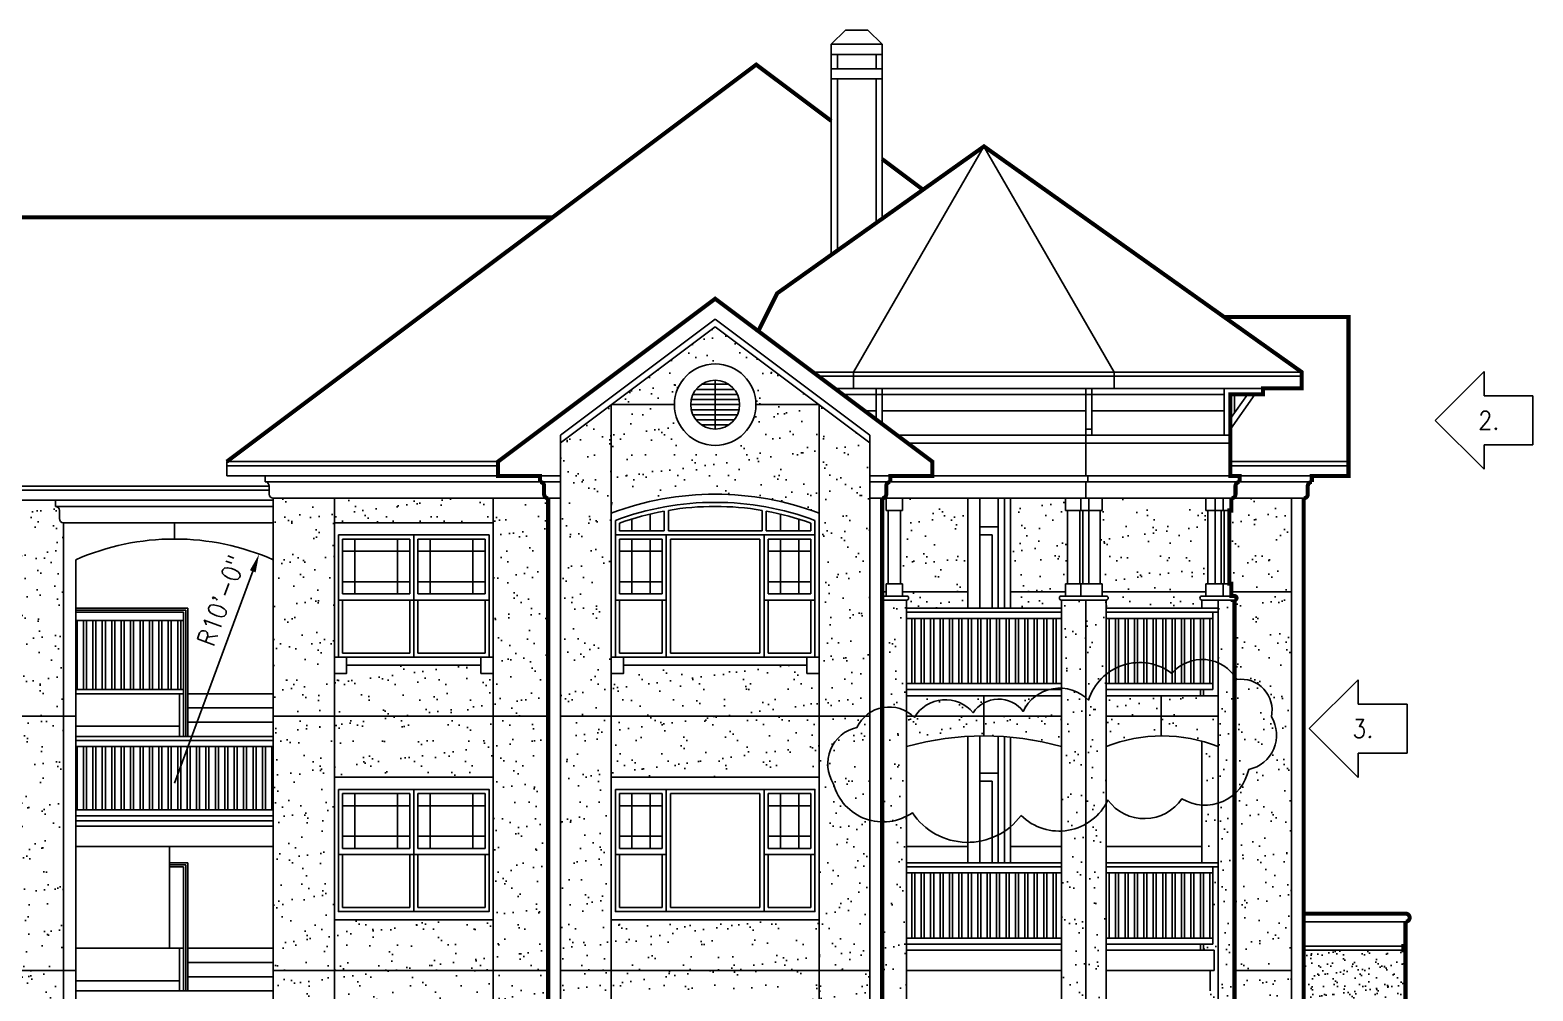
# Model space of a CAD drawing. Header units: inches. Extents: x 495 to 2623, y 393 to 2134.
# Drawn here: x 1847 to 2585, y 733 to 1205 of the extents above; entities that cross this region are included whole.
import ezdxf
from ezdxf.enums import TextEntityAlignment as Align

# ---------------------------------------------------------------- set-up
doc = ezdxf.new("R2010")
doc.units = ezdxf.units.IN
doc.header["$LTSCALE"] = 0.5
doc.header["$MEASUREMENT"] = 0
for name, color, linetype in [('A-ANNO-DIMS', 7, 'Continuous'), ('A-ANNO-NOTE', 7, 'Continuous'), ('A-DOOR', 3, 'Continuous'), ('A-ELEV', 2, 'Continuous'), ('A-ELEV-OTLN', 5, 'Continuous'), ('A-ELEV-PATT', 8, 'Continuous'), ('A-GLAZ-FULL', 3, 'Continuous'), ('A-HVAC-SDFF', 3, 'Continuous')]:
    doc.layers.add(name, color=color, linetype=linetype)
doc.styles.add('NOTE', font='romans.shx', dxfattribs={"width": 0.9})
doc.dimstyles.new('STANDARD-96', dxfattribs={"dimscale": 96, "dimtxt": 0.09375, "dimasz": 0.09375, "dimexe": 0.0625, "dimexo": 0.0625, "dimgap": 0.03125, "dimtad": 1, "dimdec": 4, "dimzin": 3, "dimdsep": 46, "dimlunit": 4, "dimtxsty": 'NOTE', "dimcen": 0, "dimadec": 0, "dimazin": 0, "dimtfac": 0.7, "dimtdec": 4, "dimtmove": 2, "dimatfit": 3, "dimfxl": 0, "dimfrac": 1, "dimtolj": 1, "dimtzin": 0, "dimarcsym": 0})

# ---------------------------------------------------------------- blocks, each defined once
blk = doc.blocks.new('*D4')
at = {"layer": 'A-ANNO-DIMS', "color": 0, "lineweight": -2}
blk.add_line((1917.81, 834.97), (1956.25, 939.1), dxfattribs=at)
at = {"layer": 'A-ANNO-DIMS', "color": 0}
blk.add_solid([(1954.84, 939.62), (1957.65, 938.58), (1959.36, 947.54)], dxfattribs=at)
at = {"layer": 'DEFPOINTS', "color": 0}
for p in [(1959.36, 947.54), (1917.81, 834.97)]:
    blk.add_point(p, dxfattribs=at)
at = {"layer": 'A-ANNO-DIMS', "color": 0, "insert": (1940.77, 924.76), "char_height": 9, "attachment_point": 5, "rotation": 69.74023, "style": 'NOTE'}
blk.add_mtext('\\A1;R10\'-0"', dxfattribs=at)
blk = doc.blocks.new('REV')
at = {"color": 0, "linetype": 'ByBlock', "lineweight": -2}
for p, q in [((-24, 12), (-24, 24)), ((-24, 24), (0, 0)), ((-48, -12), (-48, 12)), ((-48, 12), (-24, 12)), ((-24, -24), (0, 0)), ((-24, -12), (-48, -12)), ((-24, -12), (-24, -24))]:
    blk.add_line(p, q, dxfattribs=at)
at = {"color": 0, "linetype": 'ByBlock', "lineweight": -2, "style": 'NOTE', "width": 0.9}
blk.add_attdef('REVISION-NO', text='', height=9, dxfattribs=at).set_placement((-24, 0), align=Align.MIDDLE_CENTER)

msp = doc.modelspace()

# ---------------------------------------------------------------- hatches: boundary and pattern name
at = {"layer": 'A-ELEV-PATT'}
h = msp.add_hatch(dxfattribs=at)
h.set_pattern_fill('AR-SAND', color=256, scale=8, style=0)
h.paths.add_polyline_path([(2259.30977, 869.68978, 0.040723122), (2257.053, 867.9665), (2259.30977, 867.9665)], flags=17)
h.paths.add_polyline_path([(2259.30977, 1002.2165), (2234.30977, 1020.9665), (2234.30977, 967.63276), (2234.30977, 892.9665), (2234.30977, 888.9665), (2234.30977, 867.9665), (2257.053, 867.9665, -0.040723122), (2259.30977, 869.68978)])
h.paths.add_polyline_path([(2234.30977, 888.9665), (2228.30977, 888.9665), (2228.30977, 892.9665), (2138.30977, 892.9665), (2138.30977, 888.9665), (2132.30977, 888.9665), (2132.30977, 867.9665), (2234.30977, 867.9665)])
h.paths.add_polyline_path([(2132.30977, 888.9665), (2132.30977, 896.9665), (2132.30977, 967.63276), (2132.30977, 1020.9665), (2107.30977, 1002.2165), (2107.30977, 867.9665), (2132.30977, 867.9665)])
h.paths.add_polyline_path([(2234.30977, 1020.9665), (2203.30977, 1020.9665, -1), (2163.30977, 1020.9665), (2132.30977, 1020.9665), (2132.30977, 967.63276, -0.183014625), (2234.30977, 967.63276)])
h.paths.add_polyline_path([(2203.30977, 1020.9665), (2234.30977, 1020.9665), (2183.30977, 1059.2165), (2132.30977, 1020.9665), (2163.30977, 1020.9665, -1)])
h = msp.add_hatch(dxfattribs=at)
h.set_pattern_fill('AR-SAND', color=256, scale=8, style=0)
h.paths.add_polyline_path([(1731.30977, 962.9665), (1731.30977, 974.9665), (1701.30977, 974.9665), (1701.30977, 968.9665), (1700.30977, 968.9665), (1700.30977, 883.9665), (1701.30977, 883.9665), (1701.30977, 877.9665), (1702.30977, 877.9665), (1702.30977, 867.9665), (1731.30977, 867.9665), (1731.30977, 888.9665), (1731.30977, 896.9665)])
h.paths.add_polyline_path([(1833.30977, 974.9665), (1731.30977, 974.9665), (1731.30977, 962.9665), (1833.30977, 962.9665)])
h.paths.add_polyline_path([(1833.30977, 888.9665), (1827.30977, 888.9665), (1827.30977, 892.9665), (1737.30977, 892.9665), (1737.30977, 888.9665), (1731.30977, 888.9665), (1731.30977, 867.9665), (1833.30977, 867.9665)])
h.paths.add_polyline_path([(1863.30977, 962.9665, -0.414213562), (1861.30977, 964.9665), (1861.30977, 968.9665, 0.414213562), (1859.30977, 970.9665), (1859.30977, 973.9665), (1840.45936, 973.9665), (1840.45936, 974.9665), (1833.30977, 974.9665), (1833.30977, 962.9665), (1833.30977, 892.9665), (1833.30977, 888.9665), (1833.30977, 867.9665), (1863.30977, 867.9665)])
h = msp.add_hatch(dxfattribs=at)
h.set_pattern_fill('AR-SAND', color=256, scale=8, style=0)
h.paths.add_polyline_path([(2074.30977, 888.9665), (2068.30977, 888.9665), (2068.30977, 892.9665), (2002.30977, 892.9665), (2002.30977, 888.9665), (1996.30977, 888.9665), (1996.30977, 867.9665), (2074.30977, 867.9665)])
h.paths.add_polyline_path([(2101.30977, 974.9665), (2074.30977, 974.9665), (2074.30977, 962.9665), (2074.30977, 892.9665), (2074.30977, 888.9665), (2074.30977, 867.9665), (2101.30977, 867.9665)])
h.paths.add_polyline_path([(1996.30977, 896.9665), (1996.30977, 962.9665), (1996.30977, 974.9665), (1966.30977, 974.9665), (1966.30977, 867.9665), (1996.30977, 867.9665), (1996.30977, 888.9665)])
h.paths.add_polyline_path([(2074.30977, 974.9665), (1996.30977, 974.9665), (1996.30977, 962.9665), (2074.30977, 962.9665)])
h = msp.add_hatch(dxfattribs=at)
h.set_pattern_fill('AR-SAND', color=256, scale=8, style=0)
h.paths.add_polyline_path([(2307.30977, 974.9665), (2275.30977, 974.9665), (2275.30977, 968.9665), (2274.30977, 968.9665), (2274.30977, 932.9665), (2275.30977, 932.9665), (2275.30977, 928.9665), (2307.30977, 928.9665)])
h.paths.add_polyline_path([(2307.30977, 928.9665), (2275.30977, 928.9665), (2275.30977, 926.9665), (2277.30977, 926.9665, -1), (2277.30977, 924.9665), (2277.30977, 920.9665), (2307.30977, 920.9665)])
h = msp.add_hatch(dxfattribs=at)
h.set_pattern_fill('AR-SAND', color=256, scale=8, style=0)
h.paths.add_polyline_path([(2356.30977, 968.9665), (2355.30977, 968.9665), (2355.30977, 974.9665), (2328.30977, 974.9665), (2328.30977, 928.9665), (2355.30977, 928.9665), (2355.30977, 932.9665), (2356.30977, 932.9665)])
h.paths.add_polyline_path([(2353.30977, 926.9665), (2355.30977, 926.9665), (2355.30977, 928.9665), (2328.30977, 928.9665), (2328.30977, 920.9665), (2353.30977, 920.9665), (2353.30977, 924.9665, -1)])
h = msp.add_hatch(dxfattribs=at)
h.set_pattern_fill('AR-SAND', color=256, scale=8, style=0)
h.paths.add_polyline_path([(2425.30977, 968.9665), (2424.30977, 968.9665), (2424.30977, 974.9665), (2373.30977, 974.9665), (2373.30977, 968.9665), (2372.30977, 968.9665), (2372.30977, 932.9665), (2373.30977, 932.9665), (2373.30977, 928.9665), (2424.30977, 928.9665), (2424.30977, 932.9665), (2425.30977, 932.9665)])
h.paths.add_polyline_path([(2422.30977, 924.9665, -1), (2422.30977, 926.9665), (2424.30977, 926.9665), (2424.30977, 928.9665), (2373.30977, 928.9665), (2373.30977, 926.9665), (2375.30977, 926.9665, -1), (2375.30977, 924.9665), (2375.30977, 920.9665), (2422.30977, 920.9665)])
h = msp.add_hatch(dxfattribs=at)
h.set_pattern_fill('AR-SAND', color=256, scale=8, style=0)
h.paths.add_polyline_path([(2466.30977, 974.9665), (2436.30977, 974.9665), (2436.30977, 968.9665), (2435.30977, 968.9665), (2435.30977, 932.9665), (2436.30977, 932.9665), (2436.30977, 928.9665), (2466.30977, 928.9665)])
h = msp.add_hatch(dxfattribs=at)
h.set_pattern_fill('AR-SAND', color=256, scale=8, style=0)
h.paths.add_polyline_path([(2277.30977, 924.9665), (2265.30977, 924.9665), (2265.30977, 872.11647, -0.179577251), (2277.30977, 870.21135)])
h.paths.add_polyline_path([(2277.30977, 870.21135, 0.179577251), (2265.30977, 872.11647), (2265.30977, 815.98309, 0.124621707), (2277.30977, 818.81106)])
h.paths.add_polyline_path([(2277.30977, 818.81106, -0.124621707), (2265.30977, 815.98309), (2265.30977, 676.9665), (2277.30977, 676.9665)])
h = msp.add_hatch(dxfattribs=at)
h.set_pattern_fill('AR-SAND', color=256, scale=8, style=0)
h.paths.add_polyline_path([(2365.30977, 924.9665), (2353.30977, 924.9665), (2353.30977, 881.67955, -0.166093472), (2365.30977, 877.04994)])
h.paths.add_polyline_path([(2375.30977, 924.9665), (2365.30977, 924.9665), (2365.30977, 877.04994, -0.022758317), (2366.6429, 875.82557, -0.149731266), (2375.30977, 888.526)])
h.paths.add_polyline_path([(2365.30977, 877.04994, 0.166093472), (2353.30977, 881.67955), (2353.30977, 879.9665), (2353.30977, 811.50918, 0.119930327), (2365.30977, 814.96432)])
h.paths.add_polyline_path([(2375.30977, 888.526, 0.149731266), (2366.6429, 875.82557, 0.022758317), (2365.30977, 877.04994), (2365.30977, 814.96432, 0.137334209), (2375.30977, 825.09778)])
h.paths.add_polyline_path([(2365.30977, 814.96432, -0.119930327), (2353.30977, 811.50918), (2353.30977, 676.9665), (2365.30977, 676.9665)])
h.paths.add_polyline_path([(2375.30977, 825.09778, -0.137334209), (2365.30977, 814.96432), (2365.30977, 676.9665), (2375.30977, 676.9665)])
h = msp.add_hatch(dxfattribs=at)
h.set_pattern_fill('AR-SAND', color=256, scale=8, style=0)
h.paths.add_polyline_path([(2430.30977, 793.9665), (2427.68477, 793.9665), (2427.68477, 755.9665), (2423.05977, 755.9665), (2423.05977, 752.9665), (2428.30977, 752.9665), (2428.30977, 742.9665), (2426.30977, 742.9665), (2426.30977, 732.9665), (2422.30977, 732.9665), (2422.30977, 676.9665), (2430.30977, 676.9665)])
h.paths.add_polyline_path([(2438.30977, 829.67696, -0.10613183), (2430.30977, 825.19169), (2430.30977, 676.9665), (2438.30977, 676.9665)])
h.paths.add_polyline_path([(2430.30977, 825.19169, -0.092939305), (2422.30977, 824.27432), (2422.30977, 795.9665), (2430.30977, 795.9665)])
h.paths.add_polyline_path([(2430.30977, 852.9665, 0.028481622), (2422.30977, 855.64595), (2422.30977, 824.27432, 0.092939305), (2430.30977, 825.19169)])
h.paths.add_polyline_path([(2438.30977, 887.65633, 0.134601563), (2430.30977, 894.15056), (2430.30977, 825.19169, 0.10613183), (2438.30977, 829.67696)])
h.paths.add_polyline_path([(2438.30977, 924.9665), (2430.30977, 924.9665), (2430.30977, 894.15056, -0.134601563), (2438.30977, 887.65633)])
h.paths.add_polyline_path([(2430.30977, 924.9665), (2422.30977, 924.9665), (2422.30977, 920.9665), (2430.30977, 920.9665)])
h = msp.add_hatch(dxfattribs=at)
h.set_pattern_fill('AR-SAND', color=256, scale=8, style=0)
h.paths.add_polyline_path([(2466.30977, 928.9665), (2436.30977, 928.9665), (2436.30977, 926.9665), (2438.30977, 926.9665, -1), (2438.30977, 924.9665), (2438.30977, 887.65633, -0.025716801), (2439.3905, 885.96986, -0.52056705), (2456.43048, 867.64469, -0.52056705), (2445.28896, 841.7931, -0.164320968), (2438.30977, 829.67696), (2438.30977, 742.9665), (2466.30977, 742.9665)])
h.paths.add_polyline_path([(2439.3905, 885.96986, 0.025716801), (2438.30977, 887.65633), (2438.30977, 829.67696, 0.164320968), (2445.28896, 841.7931, 0.52056705), (2456.43048, 867.64469, 0.52056705)], flags=17)
h = msp.add_hatch(dxfattribs=at)
h.set_pattern_fill('AR-SAND', color=256, scale=8, style=0)
h.paths.add_polyline_path([(2281.51613, 867.9665), (2315.30977, 867.9665), (2315.30977, 874.51937, 0.122908287), (2309.95221, 869.6081, 0.506914753)], flags=17)
h.paths.add_polyline_path([(2309.95221, 869.6081, -0.122908287), (2315.30977, 874.51937), (2315.30977, 877.9665), (2277.30977, 877.9665), (2277.30977, 870.21135, -0.055240658), (2280.43315, 867.9665), (2281.51613, 867.9665, -0.506914753)])
h.paths.add_polyline_path([(2277.30977, 870.21135), (2277.30977, 867.9665), (2280.43315, 867.9665, 0.055240658)])
h.paths.add_polyline_path([(2281.51613, 867.9665), (2280.43315, 867.9665, -0.013484438), (2281.11533, 867.31745, -0.010801867)], flags=17)
h.paths.add_polyline_path([(2315.30977, 867.9665), (2281.51613, 867.9665, 0.010801867), (2281.11533, 867.31745, 0.013484438), (2280.43315, 867.9665), (2277.30977, 867.9665), (2277.30977, 852.9665, -0.069258805), (2315.30977, 858.25554)])
h.paths.add_polyline_path([(2353.30977, 867.9665), (2315.30977, 867.9665), (2315.30977, 858.25554, -0.069258805), (2353.30977, 852.9665)])
h.paths.add_polyline_path([(2353.30977, 877.9665), (2340.93896, 877.9665, 0.128005224), (2334.5291, 870.26257, 0.37374576), (2315.30977, 874.51937), (2315.30977, 867.9665), (2353.30977, 867.9665)])
h.paths.add_polyline_path([(2340.93896, 877.9665), (2315.30977, 877.9665), (2315.30977, 874.51937, -0.37374576), (2334.5291, 870.26257, -0.128005224)], flags=17)
h = msp.add_hatch(dxfattribs=at)
h.set_pattern_fill('AR-SAND', color=256, scale=8, style=0)
h.paths.add_polyline_path([(2402.30977, 867.9665), (2375.30977, 867.9665), (2375.30977, 852.9665, -0.093619345), (2402.30977, 858.25554)])
h.paths.add_polyline_path([(2430.30977, 867.9665), (2402.30977, 867.9665), (2402.30977, 858.25554, -0.097023171), (2430.30977, 852.9665)])
h.paths.add_polyline_path([(2430.30977, 877.9665), (2402.30977, 877.9665), (2402.30977, 867.9665), (2430.30977, 867.9665)])
h.paths.add_polyline_path([(2402.30977, 877.9665), (2375.30977, 877.9665), (2375.30977, 867.9665), (2402.30977, 867.9665)])
h = msp.add_hatch(dxfattribs=at)
h.set_pattern_fill('AR-SAND', color=256, scale=8, style=0)
h.paths.add_polyline_path([(1863.30977, 867.9665), (1833.30977, 867.9665), (1833.30977, 837.9665), (1833.30977, 767.9665), (1833.30977, 742.9665), (1863.30977, 742.9665)])
h.paths.add_polyline_path([(1833.30977, 767.9665), (1731.30977, 767.9665), (1731.30977, 742.9665), (1833.30977, 742.9665)])
h.paths.add_polyline_path([(1731.30977, 767.9665), (1731.30977, 837.9665), (1731.30977, 867.9665), (1700.30977, 867.9665), (1700.30977, 855.9665), (1701.30977, 855.9665), (1701.30977, 849.9665), (1700.30977, 849.9665), (1700.30977, 805.9665), (1701.30977, 805.9665), (1701.30977, 799.9665), (1702.30977, 799.9665, -1), (1702.30977, 797.9665), (1702.30977, 742.9665), (1731.30977, 742.9665)])
h.paths.add_polyline_path([(1833.30977, 867.9665), (1731.30977, 867.9665), (1731.30977, 837.9665), (1833.30977, 837.9665)])
h = msp.add_hatch(dxfattribs=at)
h.set_pattern_fill('AR-SAND', color=256, scale=8, style=0)
h.paths.add_polyline_path([(2101.30977, 867.9665), (2074.30977, 867.9665), (2074.30977, 837.9665), (2074.30977, 767.9665), (2074.30977, 742.9665), (2101.30977, 742.9665)])
h.paths.add_polyline_path([(2074.30977, 767.9665), (1996.30977, 767.9665), (1996.30977, 742.9665), (2074.30977, 742.9665)])
h.paths.add_polyline_path([(1996.30977, 767.9665), (1996.30977, 837.9665), (1996.30977, 867.9665), (1966.30977, 867.9665), (1966.30977, 742.9665), (1996.30977, 742.9665)])
h.paths.add_polyline_path([(2074.30977, 867.9665), (1996.30977, 867.9665), (1996.30977, 837.9665), (2074.30977, 837.9665)])
h = msp.add_hatch(dxfattribs=at)
h.set_pattern_fill('AR-SAND', color=256, scale=8, style=0)
h.paths.add_polyline_path([(2234.30977, 767.9665), (2132.30977, 767.9665), (2132.30977, 742.9665), (2234.30977, 742.9665)])
h.paths.add_polyline_path([(2132.30977, 767.9665), (2132.30977, 837.9665), (2132.30977, 867.9665), (2107.30977, 867.9665), (2107.30977, 742.9665), (2132.30977, 742.9665)])
h.paths.add_polyline_path([(2234.30977, 867.9665), (2132.30977, 867.9665), (2132.30977, 837.9665), (2234.30977, 837.9665)])
h.paths.add_polyline_path([(2259.30977, 816.81271, -0.26887748), (2241.46461, 834.59393, -0.52056705), (2252.93383, 862.40892, -0.100038145), (2257.053, 867.9665), (2234.30977, 867.9665), (2234.30977, 837.9665), (2234.30977, 767.9665), (2234.30977, 742.9665), (2259.30977, 742.9665)])
h.paths.add_polyline_path([(2259.30977, 867.9665), (2257.053, 867.9665, 0.100038145), (2252.93383, 862.40892, 0.52056705), (2241.46461, 834.59393, 0.26887748), (2259.30977, 816.81271)])
h = msp.add_hatch(dxfattribs=at)
h.set_pattern_fill('AR-SAND', color=256, scale=4, style=0)
h.paths.add_polyline_path([(2522.30977, 752.9665), (2472.30977, 752.9665), (2472.30977, 720.9665), (2522.30977, 720.9665)])
h = msp.add_hatch(dxfattribs=at)
h.set_pattern_fill('AR-SAND', color=256, scale=8, style=0)
h.paths.add_polyline_path([(1731.30977, 714.9665), (1731.30977, 742.9665), (1702.30977, 742.9665), (1702.30977, 629.9665), (1731.30977, 629.9665), (1731.30977, 644.9665)])
h.paths.add_polyline_path([(1833.30977, 644.9665), (1731.30977, 644.9665), (1731.30977, 629.9665), (1833.30977, 629.9665)])
h.paths.add_polyline_path([(1833.30977, 742.9665), (1731.30977, 742.9665), (1731.30977, 714.9665), (1833.30977, 714.9665)])
h.paths.add_polyline_path([(1863.30977, 742.9665), (1833.30977, 742.9665), (1833.30977, 714.9665), (1833.30977, 644.9665), (1833.30977, 629.9665), (1855.30977, 629.9665), (1855.30977, 640.9665, -1), (1855.30977, 644.9665), (1863.30977, 644.9665)])
h = msp.add_hatch(dxfattribs=at)
h.set_pattern_fill('AR-SAND', color=256, scale=8, style=0)
h.paths.add_polyline_path([(1996.30977, 714.9665), (1996.30977, 742.9665), (1966.30977, 742.9665), (1966.30977, 629.9665), (1996.30977, 629.9665), (1996.30977, 644.9665)])
h.paths.add_polyline_path([(2074.30977, 742.9665), (1996.30977, 742.9665), (1996.30977, 714.9665), (2074.30977, 714.9665)])
h.paths.add_polyline_path([(2101.30977, 742.9665), (2074.30977, 742.9665), (2074.30977, 714.9665), (2074.30977, 644.9665), (2074.30977, 629.9665), (2099.30977, 629.9665), (2099.30977, 640.9665, -1), (2099.30977, 644.9665), (2101.30977, 644.9665)])
h.paths.add_polyline_path([(2074.30977, 644.9665), (1996.30977, 644.9665), (1996.30977, 629.9665), (2074.30977, 629.9665)])
h = msp.add_hatch(dxfattribs=at)
h.set_pattern_fill('AR-SAND', color=256, scale=8, style=0)
h.paths.add_polyline_path([(2132.30977, 742.9665), (2107.30977, 742.9665), (2107.30977, 644.9665), (2132.30977, 644.9665), (2132.30977, 714.9665)])
h.paths.add_polyline_path([(2234.30977, 742.9665), (2132.30977, 742.9665), (2132.30977, 714.9665), (2234.30977, 714.9665)])
h.paths.add_polyline_path([(2259.30977, 742.9665), (2234.30977, 742.9665), (2234.30977, 714.9665), (2234.30977, 644.9665), (2259.30977, 644.9665)])
h = msp.add_hatch(dxfattribs=at)
h.set_pattern_fill('AR-SAND', color=256, scale=8, style=0)
h.paths.add_polyline_path([(2466.30977, 742.9665), (2438.30977, 742.9665), (2438.30977, 676.9665, -1), (2438.30977, 674.9665), (2438.30977, 629.9665), (2466.30977, 629.9665)])

# ---------------------------------------------------------------- linework, layer by layer
at = {"layer": 'A-ANNO-NOTE'}
msp.add_lwpolyline([(2333.54603, 819.21387, 0.52056705), (2376.14597, 826.74028, 0.52056705), (2412.51977, 827.39476, 0.52056705), (2445.28896, 841.7931, 0.52056705), (2456.43048, 867.64469, 0.52056705), (2439.3905, 885.96986, 0.52056705), (2407.60439, 888.91497, 0.52056705), (2366.6429, 875.82557, 0.52056705), (2334.5291, 870.26257, 0.52056705), (2309.95221, 869.6081, 0.52056705), (2281.11533, 867.31745, 0.52056705), (2252.93383, 862.40892, 0.52056705), (2241.46461, 834.59393, 0.52056705), (2280.13225, 820.52282, 0.52056705)], format="xyb", close=True, dxfattribs=at)
at = {"layer": 'A-DOOR'}
for p, q in [((2322.30977, 974.9665), (2322.30977, 920.9665)), ((2325.30977, 974.9665), (2325.30977, 920.9665)), ((2322.30977, 960.9665), (2313.30977, 960.9665)), ((2319.30977, 956.9665), (2313.30977, 956.9665)), ((2319.30977, 956.9665), (2319.30977, 920.9665)), ((2322.30977, 858.07936), (2322.30977, 795.9665)), ((2325.30977, 857.89576), (2325.30977, 795.9665)), ((2322.30977, 839.9665), (2313.30977, 839.9665)), ((2319.30977, 835.9665), (2313.30977, 835.9665)), ((2319.30977, 835.9665), (2319.30977, 795.9665))]:
    msp.add_line(p, q, dxfattribs=at)
at = {"layer": 'A-ELEV'}
for p, q in [((2240.30977, 1197.9665), (2247.30977, 1204.9665)), ((2258.30977, 1204.9665), (2247.30977, 1204.9665)), ((2265.30977, 1197.9665), (2258.30977, 1204.9665)), ((2240.30977, 1197.9665), (2240.30977, 1094.52388)), ((2265.30977, 1197.9665), (2240.30977, 1197.9665)), ((2265.30977, 1197.9665), (2265.30977, 1112.28851)), ((2265.30977, 1192.9665), (2240.30977, 1192.9665)), ((2243.30977, 1192.9665), (2243.30977, 1185.9665)), ((2262.30977, 1192.9665), (2262.30977, 1185.9665)), ((2265.30977, 1185.9665), (2240.30977, 1185.9665)), ((2265.30977, 1180.9665), (2240.30977, 1180.9665)), ((2243.30977, 1180.9665), (2243.30977, 1096.65564)), ((2262.30977, 1180.9665), (2262.30977, 1110.15675)), ((2251.30977, 1036.9665), (2315.30977, 1147.81775)), ((2379.30977, 1036.9665), (2315.30977, 1147.81775)), ((2107.30977, 1005.9665), (2183.30977, 1062.9665)), ((2259.30977, 1005.9665), (2183.30977, 1062.9665)), ((2107.30977, 1002.2165), (2183.30977, 1059.2165)), ((2259.30977, 1002.2165), (2183.30977, 1059.2165)), ((2471.30977, 1036.9665), (2231.30977, 1036.9665)), ((2471.30977, 1034.9665), (2233.97644, 1034.9665)), ((2251.30977, 1028.9665), (2251.30977, 1036.9665)), ((2379.30977, 1028.9665), (2379.30977, 1036.9665)), ((2452.30977, 1028.9665), (2241.97644, 1028.9665)), ((2433.30977, 1025.9665), (2245.97644, 1025.9665)), ((2262.30977, 1028.9665), (2262.30977, 1013.7165)), ((2265.30977, 1028.9665), (2265.30977, 1011.4665)), ((2365.30977, 1028.9665), (2365.30977, 985.9665)), ((2368.30977, 1028.9665), (2368.30977, 1005.9665)), ((2433.30977, 1028.9665), (2433.30977, 1005.9665)), ((2436.30977, 1008.9665), (2448.30977, 1025.9665)), ((2436.30977, 1014.16866), (2444.63766, 1025.9665)), ((2438.30977, 1025.9665), (2438.30977, 1017.002)), ((2132.30977, 967.63276), (2132.30977, 1020.9665)), ((2132.30977, 1020.9665), (2163.30977, 1020.9665)), ((2234.30977, 1020.9665), (2203.30977, 1020.9665)), ((2234.30977, 967.63276), (2234.30977, 1020.9665)), ((2262.30977, 1017.9665), (2256.64311, 1017.9665)), ((2365.30977, 1017.9665), (2265.30977, 1017.9665)), ((2433.30977, 1017.9665), (2368.30977, 1017.9665)), ((2107.30977, 1005.9665), (2107.30977, 644.9665)), ((2259.30977, 1005.9665), (2259.30977, 644.9665)), ((2436.30977, 1005.9665), (2272.64311, 1005.9665)), ((2368.30977, 1008.9665), (2365.30977, 1008.9665)), ((2436.30977, 1001.9665), (2277.97644, 1001.9665)), ((1943.45936, 992.9665), (2076.64311, 992.9665)), ((1943.45936, 992.9665), (1943.45936, 985.9665)), ((1943.45936, 990.9665), (2076.64311, 990.9665)), ((2494.30977, 992.9665), (2436.30977, 992.9665)), ((2494.30977, 990.9665), (2436.30977, 990.9665)), ((1943.45936, 985.9665), (2097.30977, 985.9665)), ((1962.30977, 985.9665), (1962.30977, 982.9665)), ((1962.30977, 982.9665), (2107.30977, 982.9665)), ((2097.30977, 985.9665), (2107.30977, 985.9665)), ((2097.30977, 982.9665), (2107.30977, 982.9665)), ((2269.30977, 985.9665), (2259.30977, 985.9665)), ((2269.30977, 982.9665), (2259.30977, 982.9665)), ((2476.30977, 985.9665), (2269.30977, 985.9665)), ((2476.30977, 982.9665), (2269.30977, 982.9665)), ((2365.30977, 982.9665), (2365.30977, 974.9665)), ((2366.30977, 985.9665), (2366.30977, 982.9665)), ((2476.30977, 985.9665), (2466.30977, 985.9665)), ((2476.30977, 982.9665), (2466.30977, 982.9665)), ((1840.45936, 980.9665), (1964.30977, 980.9665)), ((1840.45936, 978.9665), (1964.30977, 978.9665)), ((1964.30977, 980.9665), (1964.30977, 976.9665)), ((1966.30977, 974.9665), (1966.30977, 627.9665)), ((1966.30977, 974.9665), (2101.30977, 974.9665)), ((1996.30977, 962.9665), (1996.30977, 974.9665)), ((2074.30977, 962.9665), (2074.30977, 974.9665)), ((2101.30977, 974.9665), (2107.30977, 974.9665)), ((2472.30977, 974.9665), (2259.30977, 974.9665)), ((2265.30977, 974.9665), (2259.30977, 974.9665)), ((2267.30977, 974.9665), (2267.30977, 968.9665)), ((2275.30977, 974.9665), (2275.30977, 968.9665)), ((2307.30977, 974.9665), (2307.30977, 920.9665)), ((2313.30977, 974.9665), (2313.30977, 920.9665)), ((2328.30977, 974.9665), (2328.30977, 920.9665)), ((2355.30977, 974.9665), (2355.30977, 968.9665)), ((2362.80977, 974.9665), (2362.80977, 968.9665)), ((2366.80977, 932.9665), (2366.80977, 974.9665)), ((2373.30977, 974.9665), (2373.30977, 968.9665)), ((2424.30977, 974.9665), (2424.30977, 968.9665)), ((2428.80977, 932.9665), (2428.80977, 974.9665)), ((2432.80977, 974.9665), (2432.80977, 968.9665)), ((2466.30977, 974.9665), (2466.30977, 629.9665)), ((2472.30977, 974.9665), (2466.30977, 974.9665)), ((1840.45936, 973.9665), (1966.30977, 973.9665)), ((1859.30977, 973.9665), (1859.30977, 970.9665)), ((1859.30977, 970.9665), (1966.30977, 970.9665)), ((1861.30977, 968.9665), (1861.30977, 964.9665)), ((2275.30977, 968.9665), (2267.30977, 968.9665)), ((2268.30977, 932.9665), (2268.30977, 968.9665)), ((2274.30977, 932.9665), (2274.30977, 968.9665)), ((2355.30977, 968.9665), (2363.30977, 968.9665)), ((2356.30977, 932.9665), (2356.30977, 968.9665)), ((2362.30977, 932.9665), (2362.30977, 968.9665)), ((2373.30977, 968.9665), (2362.80977, 968.9665)), ((2363.80977, 932.9665), (2363.80977, 968.9665)), ((2372.30977, 932.9665), (2372.30977, 968.9665)), ((2424.30977, 968.9665), (2432.80977, 968.9665)), ((2425.30977, 932.9665), (2425.30977, 968.9665)), ((2431.80977, 932.9665), (2431.80977, 968.9665)), ((2436.30977, 968.9665), (2432.30977, 968.9665)), ((2433.30977, 932.9665), (2433.30977, 968.9665)), ((1863.30977, 962.9665), (1863.30977, 644.9665)), ((1966.30977, 962.9665), (1863.30977, 962.9665)), ((1917.80977, 954.9665), (1917.80977, 962.9665)), ((1869.30977, 944.72874), (1869.30977, 644.9665)), ((2267.30977, 926.9665), (2267.30977, 932.9665)), ((2275.30977, 932.9665), (2267.30977, 932.9665)), ((2275.30977, 926.9665), (2275.30977, 932.9665)), ((2355.30977, 932.9665), (2363.30977, 932.9665)), ((2355.30977, 926.9665), (2355.30977, 932.9665)), ((2362.80977, 926.9665), (2362.80977, 932.9665)), ((2373.30977, 932.9665), (2362.80977, 932.9665)), ((2373.30977, 926.9665), (2373.30977, 932.9665)), ((2424.30977, 932.9665), (2432.80977, 932.9665)), ((2424.30977, 926.9665), (2424.30977, 932.9665)), ((2436.30977, 932.9665), (2432.30977, 932.9665)), ((2432.80977, 926.9665), (2432.80977, 932.9665)), ((2267.30977, 928.9665), (2265.30977, 928.9665)), ((2277.30977, 926.9665), (2265.30977, 926.9665)), ((2277.30977, 924.9665), (2265.30977, 924.9665)), ((2307.30977, 928.9665), (2275.30977, 928.9665)), ((2277.30977, 924.9665), (2277.30977, 676.9665)), ((2355.30977, 928.9665), (2328.30977, 928.9665)), ((2375.30977, 926.9665), (2353.30977, 926.9665)), ((2353.30977, 924.9665), (2353.30977, 676.9665)), ((2375.30977, 924.9665), (2353.30977, 924.9665)), ((2353.30977, 924.9665), (2353.30977, 879.9665)), ((2365.30977, 924.9665), (2365.30977, 504.9665)), ((2424.30977, 928.9665), (2373.30977, 928.9665)), ((2375.30977, 924.9665), (2375.30977, 676.9665)), ((2438.30977, 926.9665), (2422.30977, 926.9665)), ((2422.30977, 924.9665), (2422.30977, 920.9665)), ((2438.30977, 924.9665), (2422.30977, 924.9665)), ((2430.30977, 924.9665), (2430.30977, 504.9665)), ((2466.30977, 928.9665), (2436.30977, 928.9665)), ((1869.30977, 920.9665), (1924.30977, 920.9665)), ((1869.30977, 919.9665), (1923.30977, 919.9665)), ((1869.30977, 918.9665), (1922.30977, 918.9665)), ((1922.30977, 918.9665), (1922.30977, 857.9665)), ((1923.30977, 919.9665), (1923.30977, 857.9665)), ((1924.30977, 920.9665), (1924.30977, 857.9665)), ((2353.30977, 920.9665), (2277.30977, 920.9665)), ((2353.30977, 918.9665), (2277.30977, 918.9665)), ((2353.30977, 915.9665), (2277.30977, 915.9665)), ((2279.87227, 915.9665), (2279.87227, 883.9665)), ((2281.37227, 915.9665), (2281.37227, 883.9665)), ((2284.49727, 915.9665), (2284.49727, 883.9665)), ((2285.99727, 915.9665), (2285.99727, 883.9665)), ((2289.12227, 915.9665), (2289.12227, 883.9665)), ((2290.62227, 915.9665), (2290.62227, 883.9665)), ((2293.74727, 915.9665), (2293.74727, 883.9665)), ((2295.24727, 915.9665), (2295.24727, 883.9665)), ((2298.37227, 915.9665), (2298.37227, 883.9665)), ((2299.87227, 915.9665), (2299.87227, 883.9665)), ((2302.99727, 915.9665), (2302.99727, 883.9665)), ((2304.49727, 915.9665), (2304.49727, 883.9665)), ((2307.62227, 915.9665), (2307.62227, 883.9665)), ((2309.12227, 915.9665), (2309.12227, 883.9665)), ((2312.24727, 915.9665), (2312.24727, 883.9665)), ((2313.74727, 915.9665), (2313.74727, 883.9665)), ((2316.87227, 915.9665), (2316.87227, 883.9665)), ((2318.37227, 915.9665), (2318.37227, 883.9665)), ((2321.49727, 915.9665), (2321.49727, 883.9665)), ((2322.99727, 915.9665), (2322.99727, 883.9665)), ((2326.12227, 915.9665), (2326.12227, 883.9665)), ((2327.62227, 915.9665), (2327.62227, 883.9665)), ((2330.74727, 915.9665), (2330.74727, 883.9665)), ((2332.24727, 915.9665), (2332.24727, 883.9665)), ((2335.37227, 915.9665), (2335.37227, 883.9665)), ((2336.87227, 915.9665), (2336.87227, 883.9665)), ((2339.99727, 915.9665), (2339.99727, 883.9665)), ((2341.49727, 915.9665), (2341.49727, 883.9665)), ((2344.62227, 915.9665), (2344.62227, 883.9665)), ((2346.12227, 915.9665), (2346.12227, 883.9665)), ((2349.24727, 915.9665), (2349.24727, 883.9665)), ((2350.74727, 915.9665), (2350.74727, 883.9665)), ((2430.30977, 920.9665), (2375.30977, 920.9665)), ((2430.30977, 918.9665), (2375.30977, 918.9665)), ((2427.68477, 915.9665), (2375.30977, 915.9665)), ((2376.80977, 915.9665), (2376.80977, 883.9665)), ((2379.93477, 915.9665), (2379.93477, 883.9665)), ((2381.43477, 915.9665), (2381.43477, 883.9665)), ((2384.55977, 915.9665), (2384.55977, 883.9665)), ((2386.05977, 915.9665), (2386.05977, 883.9665)), ((2389.18477, 915.9665), (2389.18477, 883.9665)), ((2390.68477, 915.9665), (2390.68477, 883.9665)), ((2393.80977, 915.9665), (2393.80977, 883.9665)), ((2395.30977, 915.9665), (2395.30977, 883.9665)), ((2398.43477, 915.9665), (2398.43477, 883.9665)), ((2399.93477, 915.9665), (2399.93477, 883.9665)), ((2403.05977, 915.9665), (2403.05977, 883.9665)), ((2404.55977, 915.9665), (2404.55977, 883.9665)), ((2407.68477, 915.9665), (2407.68477, 883.9665)), ((2409.18477, 915.9665), (2409.18477, 883.9665)), ((2412.30977, 915.9665), (2412.30977, 883.9665)), ((2413.80977, 915.9665), (2413.80977, 883.9665)), ((2416.93477, 915.9665), (2416.93477, 883.9665)), ((2418.43477, 915.9665), (2418.43477, 883.9665)), ((2421.55977, 915.9665), (2421.55977, 883.9665)), ((2423.05977, 915.9665), (2423.05977, 883.9665)), ((2426.18477, 915.9665), (2426.18477, 883.9665)), ((2427.68477, 918.9665), (2427.68477, 880.9665)), ((1922.30977, 914.9665), (1869.30977, 914.9665)), ((1869.99727, 914.9665), (1869.99727, 880.9665)), ((1873.12227, 914.9665), (1873.12227, 880.9665)), ((1874.62227, 914.9665), (1874.62227, 880.9665)), ((1877.74727, 914.9665), (1877.74727, 880.9665)), ((1879.24727, 914.9665), (1879.24727, 880.9665)), ((1882.37227, 914.9665), (1882.37227, 880.9665)), ((1883.87227, 914.9665), (1883.87227, 880.9665)), ((1886.99727, 914.9665), (1886.99727, 880.9665)), ((1888.49727, 914.9665), (1888.49727, 880.9665)), ((1891.62227, 914.9665), (1891.62227, 880.9665)), ((1893.12227, 914.9665), (1893.12227, 880.9665)), ((1896.24727, 914.9665), (1896.24727, 880.9665)), ((1897.74727, 914.9665), (1897.74727, 880.9665)), ((1900.87227, 914.9665), (1900.87227, 880.9665)), ((1902.37227, 914.9665), (1902.37227, 880.9665)), ((1905.49727, 914.9665), (1905.49727, 880.9665)), ((1906.99727, 914.9665), (1906.99727, 880.9665)), ((1910.12227, 914.9665), (1910.12227, 880.9665)), ((1911.62227, 914.9665), (1911.62227, 880.9665)), ((1914.74727, 914.9665), (1914.74727, 880.9665)), ((1916.24727, 914.9665), (1916.24727, 880.9665)), ((1919.37227, 914.9665), (1919.37227, 880.9665)), ((1920.87227, 914.9665), (1920.87227, 880.9665)), ((1996.30977, 888.9665), (1996.30977, 837.9665)), ((2074.30977, 888.9665), (2074.30977, 837.9665)), ((2132.30977, 888.9665), (2132.30977, 837.9665)), ((2234.30977, 888.9665), (2234.30977, 837.9665)), ((1922.30977, 880.9665), (1869.30977, 880.9665)), ((1922.30977, 878.9665), (1869.30977, 878.9665)), ((1920.30977, 878.9665), (1920.30977, 857.9665)), ((1966.30977, 878.9665), (1924.30977, 878.9665)), ((2353.30977, 883.9665), (2277.30977, 883.9665)), ((2353.30977, 880.9665), (2277.30977, 880.9665)), ((2427.68477, 883.9665), (2375.30977, 883.9665)), ((2427.68477, 880.9665), (2375.30977, 880.9665)), ((2421.55977, 880.9665), (2421.55977, 877.9665)), ((2423.05977, 880.9665), (2423.05977, 877.9665)), ((1966.30977, 871.9665), (1924.30977, 871.9665)), ((2353.30977, 877.9665), (2277.30977, 877.9665)), ((2315.30977, 877.9665), (2315.30977, 858.25554)), ((2430.30977, 877.9665), (2375.30977, 877.9665)), ((2402.30977, 877.9665), (2402.30977, 858.25554)), ((1221.30977, 867.9665), (1869.30977, 867.9665)), ((1966.30977, 864.9665), (1924.30977, 864.9665)), ((2101.30977, 867.9665), (1966.30977, 867.9665)), ((2259.30977, 867.9665), (2107.30977, 867.9665)), ((2353.30977, 867.9665), (2277.30977, 867.9665)), ((2430.30977, 867.9665), (2375.30977, 867.9665)), ((1920.30977, 862.9665), (1869.30977, 862.9665)), ((1966.30977, 857.9665), (1869.30977, 857.9665)), ((2307.30977, 858.02539), (2307.30977, 795.9665)), ((2313.30977, 858.24117), (2313.30977, 795.9665)), ((2328.30977, 857.64697), (2328.30977, 795.9665)), ((1966.30977, 855.9665), (1869.30977, 855.9665)), ((1966.30977, 852.9665), (1869.30977, 852.9665)), ((1869.99727, 852.9665), (1869.99727, 821.9665)), ((1873.12227, 852.9665), (1873.12227, 821.9665)), ((1874.62227, 852.9665), (1874.62227, 821.9665)), ((1877.74727, 852.9665), (1877.74727, 821.9665)), ((1879.24727, 852.9665), (1879.24727, 821.9665)), ((1882.37227, 852.9665), (1882.37227, 821.9665)), ((1883.87227, 852.9665), (1883.87227, 821.9665)), ((1886.99727, 852.9665), (1886.99727, 821.9665)), ((1888.49727, 852.9665), (1888.49727, 821.9665)), ((1891.62227, 852.9665), (1891.62227, 821.9665)), ((1893.12227, 852.9665), (1893.12227, 821.9665)), ((1896.24727, 852.9665), (1896.24727, 821.9665)), ((1897.74727, 852.9665), (1897.74727, 821.9665)), ((1900.87227, 852.9665), (1900.87227, 821.9665)), ((1902.37227, 852.9665), (1902.37227, 821.9665)), ((1905.49727, 852.9665), (1905.49727, 821.9665)), ((1906.99727, 852.9665), (1906.99727, 821.9665)), ((1910.12227, 852.9665), (1910.12227, 821.9665)), ((1911.62227, 852.9665), (1911.62227, 821.9665)), ((1914.74727, 852.9665), (1914.74727, 821.9665)), ((1916.24727, 852.9665), (1916.24727, 821.9665)), ((1919.37227, 852.9665), (1919.37227, 821.9665)), ((1920.87227, 852.9665), (1920.87227, 821.9665)), ((1923.99727, 852.9665), (1923.99727, 821.9665)), ((1925.49727, 852.9665), (1925.49727, 821.9665)), ((1928.62227, 852.9665), (1928.62227, 821.9665)), ((1930.12227, 852.9665), (1930.12227, 821.9665)), ((1933.24727, 852.9665), (1933.24727, 821.9665)), ((1934.74727, 852.9665), (1934.74727, 821.9665)), ((1937.87227, 852.9665), (1937.87227, 821.9665)), ((1939.37227, 852.9665), (1939.37227, 821.9665)), ((1942.49727, 852.9665), (1942.49727, 821.9665)), ((1943.99727, 852.9665), (1943.99727, 821.9665)), ((1947.12227, 852.9665), (1947.12227, 821.9665)), ((1948.62227, 852.9665), (1948.62227, 821.9665)), ((1951.74727, 852.9665), (1951.74727, 821.9665)), ((1953.24727, 852.9665), (1953.24727, 821.9665)), ((1956.37227, 852.9665), (1956.37227, 821.9665)), ((1957.87227, 852.9665), (1957.87227, 821.9665)), ((1960.99727, 852.9665), (1960.99727, 821.9665)), ((1962.49727, 852.9665), (1962.49727, 821.9665)), ((1965.62227, 852.9665), (1965.62227, 821.9665)), ((2422.30977, 855.64595), (2422.30977, 795.9665)), ((1966.30977, 821.9665), (1869.30977, 821.9665)), ((1966.30977, 818.9665), (1869.30977, 818.9665)), ((1966.30977, 816.4665), (1869.30977, 816.4665)), ((1966.30977, 813.9665), (1869.30977, 813.9665)), ((1966.30977, 803.9665), (1869.30977, 803.9665)), ((1915.30977, 803.9665), (1915.30977, 753.9665)), ((2307.30977, 803.9665), (2277.30977, 803.9665)), ((2353.30977, 803.9665), (2328.30977, 803.9665)), ((2353.30977, 799.9665), (2353.30977, 754.9665)), ((2422.30977, 803.9665), (2375.30977, 803.9665)), ((1915.30977, 795.9665), (1924.30977, 795.9665)), ((1915.30977, 794.9665), (1923.30977, 794.9665)), ((1915.30977, 793.9665), (1922.30977, 793.9665)), ((1922.30977, 793.9665), (1922.30977, 732.9665)), ((1923.30977, 794.9665), (1923.30977, 732.9665)), ((1924.30977, 795.9665), (1924.30977, 732.9665)), ((2353.30977, 795.9665), (2277.30977, 795.9665)), ((2353.30977, 793.9665), (2277.30977, 793.9665)), ((2353.30977, 790.9665), (2277.30977, 790.9665)), ((2279.87227, 790.9665), (2279.87227, 758.9665)), ((2281.37227, 790.9665), (2281.37227, 758.9665)), ((2284.49727, 790.9665), (2284.49727, 758.9665)), ((2285.99727, 790.9665), (2285.99727, 758.9665)), ((2289.12227, 790.9665), (2289.12227, 758.9665)), ((2290.62227, 790.9665), (2290.62227, 758.9665)), ((2293.74727, 790.9665), (2293.74727, 758.9665)), ((2295.24727, 790.9665), (2295.24727, 758.9665)), ((2298.37227, 790.9665), (2298.37227, 758.9665)), ((2299.87227, 790.9665), (2299.87227, 758.9665)), ((2302.99727, 790.9665), (2302.99727, 758.9665)), ((2304.49727, 790.9665), (2304.49727, 758.9665)), ((2307.62227, 790.9665), (2307.62227, 758.9665)), ((2309.12227, 790.9665), (2309.12227, 758.9665)), ((2312.24727, 790.9665), (2312.24727, 758.9665)), ((2313.74727, 790.9665), (2313.74727, 758.9665)), ((2316.87227, 790.9665), (2316.87227, 758.9665)), ((2318.37227, 790.9665), (2318.37227, 758.9665)), ((2321.49727, 790.9665), (2321.49727, 758.9665)), ((2322.99727, 790.9665), (2322.99727, 758.9665)), ((2326.12227, 790.9665), (2326.12227, 758.9665)), ((2327.62227, 790.9665), (2327.62227, 758.9665)), ((2330.74727, 790.9665), (2330.74727, 758.9665)), ((2332.24727, 790.9665), (2332.24727, 758.9665)), ((2335.37227, 790.9665), (2335.37227, 758.9665)), ((2336.87227, 790.9665), (2336.87227, 758.9665)), ((2339.99727, 790.9665), (2339.99727, 758.9665)), ((2341.49727, 790.9665), (2341.49727, 758.9665)), ((2344.62227, 790.9665), (2344.62227, 758.9665)), ((2346.12227, 790.9665), (2346.12227, 758.9665)), ((2349.24727, 790.9665), (2349.24727, 758.9665)), ((2350.74727, 790.9665), (2350.74727, 758.9665)), ((2430.30977, 795.9665), (2375.30977, 795.9665)), ((2430.30977, 793.9665), (2375.30977, 793.9665)), ((2427.68477, 790.9665), (2375.30977, 790.9665)), ((2376.80977, 790.9665), (2376.80977, 758.9665)), ((2379.93477, 790.9665), (2379.93477, 758.9665)), ((2381.43477, 790.9665), (2381.43477, 758.9665)), ((2384.55977, 790.9665), (2384.55977, 758.9665)), ((2386.05977, 790.9665), (2386.05977, 758.9665)), ((2389.18477, 790.9665), (2389.18477, 758.9665)), ((2390.68477, 790.9665), (2390.68477, 758.9665)), ((2393.80977, 790.9665), (2393.80977, 758.9665)), ((2395.30977, 790.9665), (2395.30977, 758.9665)), ((2398.43477, 790.9665), (2398.43477, 758.9665)), ((2399.93477, 790.9665), (2399.93477, 758.9665)), ((2403.05977, 790.9665), (2403.05977, 758.9665)), ((2404.55977, 790.9665), (2404.55977, 758.9665)), ((2407.68477, 790.9665), (2407.68477, 758.9665)), ((2409.18477, 790.9665), (2409.18477, 758.9665)), ((2412.30977, 790.9665), (2412.30977, 758.9665)), ((2413.80977, 790.9665), (2413.80977, 758.9665)), ((2416.93477, 790.9665), (2416.93477, 758.9665)), ((2418.43477, 790.9665), (2418.43477, 758.9665)), ((2421.55977, 790.9665), (2421.55977, 758.9665)), ((2423.05977, 790.9665), (2423.05977, 758.9665)), ((2426.18477, 790.9665), (2426.18477, 758.9665)), ((2427.68477, 793.9665), (2427.68477, 755.9665)), ((1996.30977, 767.9665), (1996.30977, 714.9665)), ((2074.30977, 767.9665), (2074.30977, 714.9665)), ((2132.30977, 767.9665), (2132.30977, 714.9665)), ((2234.30977, 767.9665), (2234.30977, 714.9665)), ((2522.30977, 766.9665), (2472.30977, 766.9665)), ((1922.30977, 753.9665), (1869.30977, 753.9665)), ((1920.30977, 753.9665), (1920.30977, 732.9665)), ((1966.30977, 753.9665), (1924.30977, 753.9665)), ((2353.30977, 758.9665), (2277.30977, 758.9665)), ((2353.30977, 755.9665), (2277.30977, 755.9665)), ((2353.30977, 752.9665), (2277.30977, 752.9665)), ((2427.68477, 758.9665), (2375.30977, 758.9665)), ((2427.68477, 755.9665), (2375.30977, 755.9665)), ((2428.30977, 752.9665), (2375.30977, 752.9665)), ((2421.55977, 755.9665), (2421.55977, 752.9665)), ((2423.05977, 755.9665), (2423.05977, 752.9665)), ((2428.30977, 752.9665), (2428.30977, 742.9665)), ((2522.30977, 754.9665), (2472.30977, 754.9665)), ((2522.30977, 752.9665), (2472.30977, 752.9665)), ((1966.30977, 746.9665), (1924.30977, 746.9665)), ((1702.30977, 742.9665), (1869.30977, 742.9665)), ((1966.30977, 739.9665), (1924.30977, 739.9665)), ((2101.30977, 742.9665), (1966.30977, 742.9665)), ((2259.30977, 742.9665), (2107.30977, 742.9665)), ((2353.30977, 742.9665), (2277.30977, 742.9665)), ((2428.30977, 742.9665), (2375.30977, 742.9665)), ((2426.30977, 742.9665), (2426.30977, 732.9665)), ((2466.30977, 742.9665), (2438.30977, 742.9665)), ((1920.30977, 737.9665), (1869.30977, 737.9665)), ((1966.30977, 732.9665), (1869.30977, 732.9665))]:
    msp.add_line(p, q, dxfattribs=at)
for centre, radius, start, end in [((1962.30977, 980.9665), 2, 0, 90), ((1966.30977, 976.9665), 2, 180, 270), ((1859.30977, 968.9665), 2, 0, 90), ((1863.30977, 964.9665), 2, 180, 270), ((1917.80977, 834.9665), 120, 66.16108328, 113.83891672), ((2277.30977, 925.9665), 1, 270, 90), ((2353.30977, 925.9665), 1, 90, 270), ((2375.30977, 925.9665), 1, 270, 90), ((2422.30977, 925.9665), 1, 90, 270), ((2315.30977, 719.10231), 139.15324, 74.15235797, 105.84764203), ((2402.80977, 784.14247), 74.11476, 68.21984598, 111.78015402)]:
    msp.add_arc(centre, radius, start, end, dxfattribs=at)
at = {"layer": 'A-ELEV-OTLN', "const_width": 2}
for points in [[(1943.45936, 992.9665), (2203.45936, 1187.9665), (2240.30977, 1160.3287)], [(2285.36351, 1126.53839), (2265.30977, 1141.5787)], [(1829.49351, 1112.9665), (2103.45936, 1112.9665)]]:
    msp.add_lwpolyline(points, dxfattribs=at)
for points in [[(2204.08225, 1056.26215), (2213.74121, 1075.64466), (2315.30977, 1147.81775), (2471.30977, 1036.9665), (2471.30977, 1028.9665), (2452.30977, 1028.9665), (2452.30977, 1025.9665), (2436.30977, 1025.9665), (2436.30977, 985.9665), (2440.80977, 985.9665), (2440.80977, 982.9665, 0.414213562), (2438.80977, 980.9665), (2438.80977, 976.9665, -0.414213562), (2436.80977, 974.9665), (2436.80977, 968.9665), (2435.80977, 968.9665), (2435.80977, 932.9665), (2436.80977, 932.9665), (2436.80977, 926.9665), (2438.30977, 926.9665, -1), (2438.30977, 924.9665), (2438.30977, 676.9665, -1)], [(2101.30977, 644.9665), (2101.30977, 974.9665, -0.414213562), (2099.30977, 976.9665), (2099.30977, 980.9665, 0.414213562), (2097.30977, 982.9665), (2097.30977, 985.9665), (2076.64311, 985.9665), (2076.64311, 992.9665), (2183.30977, 1072.9665), (2289.97943, 992.96426), (2289.98017, 985.9665), (2269.30977, 985.9665), (2269.30977, 982.9665, 0.414213562), (2267.30977, 980.9665), (2267.30977, 976.9665, -0.414213562), (2265.30977, 974.9665), (2265.30977, 644.9665)], [(2472.30977, 770.9665), (2522.30977, 770.9665, -1), (2522.30977, 766.9665), (2522.30977, 754.9665), (2521.30977, 754.9665), (2521.30977, 752.9665), (2522.30977, 752.9665), (2522.30977, 720.9665)]]:
    msp.add_lwpolyline(points, format="xyb", dxfattribs=at)
at = {"layer": 'A-ELEV-OTLN'}
msp.add_lwpolyline([(2433.31291, 1063.9665, 2, 2, 0), (2494.30977, 1063.9665, 2, 2, 0), (2494.30977, 985.9665, 2, 2, 0), (2476.30977, 985.9665, 2, 2, 0), (2476.30977, 982.9665, 2, 2, 0.414213562), (2474.30977, 980.9665, 2, 2, 0), (2474.30977, 976.9665, 2, 2, -0.414213562), (2472.30977, 974.9665, 2, 2, 0), (2472.30977, 629.9665, 2, 2, 0)], format="xyseb", dxfattribs=at)
at = {"layer": 'A-GLAZ-FULL'}
for p, q in [((2132.30977, 892.9665), (2132.30977, 967.63276)), ((2151.30977, 967.2051), (2151.30977, 958.9665)), ((2158.30977, 958.9665), (2158.30977, 968.68312)), ((2160.30977, 958.9665), (2160.30977, 969.03634)), ((2206.30977, 958.9665), (2206.30977, 969.03634)), ((2208.30977, 958.9665), (2208.30977, 968.68312)), ((2215.30977, 967.2051), (2215.30977, 958.9665)), ((2234.30977, 967.63276), (2234.30977, 892.9665)), ((2134.30977, 896.9665), (2134.30977, 964.11146)), ((2136.30977, 962.71626), (2136.30977, 958.9665)), ((2142.30977, 964.73524), (2142.30977, 958.9665)), ((2224.30977, 964.73524), (2224.30977, 958.9665)), ((2230.30977, 962.71626), (2230.30977, 958.9665)), ((2232.30977, 964.11146), (2232.30977, 896.9665)), ((2033.30977, 954.9665), (2000.30977, 954.9665)), ((2000.30977, 954.9665), (2000.30977, 927.9665)), ((2006.30977, 954.9665), (2006.30977, 927.9665)), ((2027.30977, 954.9665), (2027.30977, 927.9665)), ((2033.30977, 954.9665), (2033.30977, 927.9665)), ((2035.30977, 956.9665), (2035.30977, 896.9665)), ((2037.30977, 954.9665), (2037.30977, 927.9665)), ((2037.30977, 954.9665), (2070.30977, 954.9665)), ((2043.30977, 954.9665), (2043.30977, 927.9665)), ((2064.30977, 954.9665), (2064.30977, 927.9665)), ((2070.30977, 954.9665), (2070.30977, 927.9665)), ((2134.30977, 956.9665), (2232.30977, 956.9665)), ((2158.30977, 958.9665), (2136.30977, 958.9665)), ((2136.30977, 954.9665), (2136.30977, 927.9665)), ((2157.30977, 954.9665), (2136.30977, 954.9665)), ((2142.30977, 954.9665), (2142.30977, 927.9665)), ((2151.30977, 954.9665), (2151.30977, 927.9665)), ((2157.30977, 954.9665), (2157.30977, 927.9665)), ((2159.30977, 956.9665), (2159.30977, 896.9665)), ((2160.30977, 958.9665), (2206.30977, 958.9665)), ((2205.30977, 954.9665), (2161.30977, 954.9665)), ((2161.30977, 954.9665), (2161.30977, 898.9665)), ((2205.30977, 954.9665), (2205.30977, 898.9665)), ((2207.30977, 956.9665), (2207.30977, 896.9665)), ((2208.30977, 958.9665), (2230.30977, 958.9665)), ((2209.30977, 954.9665), (2230.30977, 954.9665)), ((2209.30977, 954.9665), (2209.30977, 927.9665)), ((2215.30977, 954.9665), (2215.30977, 927.9665)), ((2224.30977, 954.9665), (2224.30977, 927.9665)), ((2230.30977, 954.9665), (2230.30977, 927.9665)), ((2033.30977, 948.9665), (2000.30977, 948.9665)), ((2037.30977, 948.9665), (2070.30977, 948.9665)), ((2157.30977, 948.9665), (2136.30977, 948.9665)), ((2209.30977, 948.9665), (2230.30977, 948.9665)), ((2000.30977, 933.9665), (2033.30977, 933.9665)), ((2070.30977, 933.9665), (2037.30977, 933.9665)), ((2136.30977, 933.9665), (2157.30977, 933.9665)), ((2230.30977, 933.9665), (2209.30977, 933.9665)), ((2035.30977, 924.9665), (1998.30977, 924.9665)), ((2000.30977, 927.9665), (2033.30977, 927.9665)), ((2000.30977, 924.9665), (2000.30977, 898.9665)), ((2033.30977, 924.9665), (2033.30977, 898.9665)), ((2072.30977, 924.9665), (2035.30977, 924.9665)), ((2070.30977, 927.9665), (2037.30977, 927.9665)), ((2037.30977, 924.9665), (2037.30977, 898.9665)), ((2070.30977, 924.9665), (2070.30977, 898.9665)), ((2159.30977, 924.9665), (2134.30977, 924.9665)), ((2136.30977, 927.9665), (2157.30977, 927.9665)), ((2136.30977, 924.9665), (2136.30977, 898.9665)), ((2157.30977, 924.9665), (2157.30977, 898.9665)), ((2232.30977, 924.9665), (2207.30977, 924.9665)), ((2230.30977, 927.9665), (2209.30977, 927.9665)), ((2209.30977, 924.9665), (2209.30977, 898.9665)), ((2230.30977, 924.9665), (2230.30977, 898.9665)), ((2000.30977, 898.9665), (2033.30977, 898.9665)), ((2070.30977, 898.9665), (2037.30977, 898.9665)), ((2232.30977, 896.9665), (2134.30977, 896.9665)), ((2136.30977, 898.9665), (2157.30977, 898.9665)), ((2205.30977, 898.9665), (2161.30977, 898.9665)), ((2230.30977, 898.9665), (2209.30977, 898.9665)), ((2033.30977, 829.9665), (2000.30977, 829.9665)), ((2000.30977, 829.9665), (2000.30977, 802.9665)), ((2006.30977, 829.9665), (2006.30977, 802.9665)), ((2027.30977, 829.9665), (2027.30977, 802.9665)), ((2033.30977, 829.9665), (2033.30977, 802.9665)), ((2035.30977, 831.9665), (2035.30977, 771.9665)), ((2037.30977, 829.9665), (2037.30977, 802.9665)), ((2037.30977, 829.9665), (2070.30977, 829.9665)), ((2043.30977, 829.9665), (2043.30977, 802.9665)), ((2064.30977, 829.9665), (2064.30977, 802.9665)), ((2070.30977, 829.9665), (2070.30977, 802.9665)), ((2136.30977, 829.9665), (2136.30977, 802.9665)), ((2157.30977, 829.9665), (2136.30977, 829.9665)), ((2142.30977, 829.9665), (2142.30977, 802.9665)), ((2151.30977, 829.9665), (2151.30977, 802.9665)), ((2157.30977, 829.9665), (2157.30977, 802.9665)), ((2159.30977, 831.9665), (2159.30977, 771.9665)), ((2205.30977, 829.9665), (2161.30977, 829.9665)), ((2161.30977, 829.9665), (2161.30977, 773.9665)), ((2205.30977, 829.9665), (2205.30977, 773.9665)), ((2207.30977, 831.9665), (2207.30977, 771.9665)), ((2209.30977, 829.9665), (2230.30977, 829.9665)), ((2209.30977, 829.9665), (2209.30977, 802.9665)), ((2215.30977, 829.9665), (2215.30977, 802.9665)), ((2224.30977, 829.9665), (2224.30977, 802.9665)), ((2230.30977, 829.9665), (2230.30977, 802.9665)), ((2033.30977, 823.9665), (2000.30977, 823.9665)), ((2037.30977, 823.9665), (2070.30977, 823.9665)), ((2157.30977, 823.9665), (2136.30977, 823.9665)), ((2209.30977, 823.9665), (2230.30977, 823.9665)), ((2000.30977, 808.9665), (2033.30977, 808.9665)), ((2070.30977, 808.9665), (2037.30977, 808.9665)), ((2136.30977, 808.9665), (2157.30977, 808.9665)), ((2230.30977, 808.9665), (2209.30977, 808.9665)), ((2035.30977, 799.9665), (1998.30977, 799.9665)), ((2000.30977, 802.9665), (2033.30977, 802.9665)), ((2000.30977, 799.9665), (2000.30977, 773.9665)), ((2033.30977, 799.9665), (2033.30977, 773.9665)), ((2072.30977, 799.9665), (2035.30977, 799.9665)), ((2070.30977, 802.9665), (2037.30977, 802.9665)), ((2037.30977, 799.9665), (2037.30977, 773.9665)), ((2070.30977, 799.9665), (2070.30977, 773.9665)), ((2159.30977, 799.9665), (2134.30977, 799.9665)), ((2136.30977, 802.9665), (2157.30977, 802.9665)), ((2136.30977, 799.9665), (2136.30977, 773.9665)), ((2157.30977, 799.9665), (2157.30977, 773.9665)), ((2232.30977, 799.9665), (2207.30977, 799.9665)), ((2230.30977, 802.9665), (2209.30977, 802.9665)), ((2209.30977, 799.9665), (2209.30977, 773.9665)), ((2230.30977, 799.9665), (2230.30977, 773.9665)), ((2000.30977, 773.9665), (2033.30977, 773.9665)), ((2070.30977, 773.9665), (2037.30977, 773.9665)), ((2136.30977, 773.9665), (2157.30977, 773.9665)), ((2205.30977, 773.9665), (2161.30977, 773.9665)), ((2230.30977, 773.9665), (2209.30977, 773.9665))]:
    msp.add_line(p, q, dxfattribs=at)
for points in [[(1996.30977, 892.9665), (1996.30977, 962.9665), (2074.30977, 962.9665), (2074.30977, 892.9665)], [(2068.30977, 892.9665), (2002.30977, 892.9665)], [(2228.30977, 892.9665), (2138.30977, 892.9665)]]:
    msp.add_lwpolyline(points, dxfattribs=at)
for points in [[(1998.30977, 956.9665), (2072.30977, 956.9665), (2072.30977, 896.9665), (1998.30977, 896.9665)], [(1996.30977, 888.9665), (2002.30977, 888.9665), (2002.30977, 896.9665), (1996.30977, 896.9665)], [(2068.30977, 888.9665), (2074.30977, 888.9665), (2074.30977, 896.9665), (2068.30977, 896.9665)], [(2132.30977, 888.9665), (2138.30977, 888.9665), (2138.30977, 896.9665), (2132.30977, 896.9665)], [(2228.30977, 888.9665), (2234.30977, 888.9665), (2234.30977, 896.9665), (2228.30977, 896.9665)], [(1996.30977, 837.9665), (2074.30977, 837.9665), (2074.30977, 767.9665), (1996.30977, 767.9665)], [(2132.30977, 837.9665), (2234.30977, 837.9665), (2234.30977, 767.9665), (2132.30977, 767.9665)], [(1998.30977, 831.9665), (2072.30977, 831.9665), (2072.30977, 771.9665), (1998.30977, 771.9665)], [(2134.30977, 831.9665), (2232.30977, 831.9665), (2232.30977, 771.9665), (2134.30977, 771.9665)]]:
    msp.add_lwpolyline(points, close=True, dxfattribs=at)
for radius, start, end in [(144, 69.25762005, 110.74237995), (140, 69.51268489, 110.48731511), (138, 100.43730004, 109.91219707), (138, 80.40593177, 99.59406823), (138, 70.08780293, 79.56269996)]:
    msp.add_arc((2183.30977, 832.9665), radius, start, end, dxfattribs=at)
at = {"layer": 'A-HVAC-SDFF'}
for p, q in [((2172.40106, 1025.9665), (2194.21848, 1025.9665)), ((2173.94228, 1028.4665), (2192.67727, 1028.4665)), ((2176.67652, 1030.9665), (2189.94302, 1030.9665)), ((2183.30977, 1032.9665), (2183.30977, 1008.9665)), ((2171.30977, 1020.9665), (2195.30977, 1020.9665)), ((2171.57308, 1023.4665), (2195.04647, 1023.4665)), ((2171.57308, 1018.4665), (2195.04647, 1018.4665)), ((2172.40106, 1015.9665), (2194.21848, 1015.9665)), ((2173.94228, 1013.4665), (2192.67727, 1013.4665)), ((2176.67652, 1010.9665), (2189.94302, 1010.9665))]:
    msp.add_line(p, q, dxfattribs=at)
for radius in [20, 12]:
    msp.add_circle((2183.30977, 1020.9665), radius, dxfattribs=at)

# ---------------------------------------------------------------- block references
at = {"layer": 'A-ANNO-NOTE'}
ref = msp.add_blockref('REV', (2536.87391, 1013.24575), dxfattribs=dict(at, xscale=-1))
ref.add_attrib('REVISION-NO', '2.', dxfattribs={"layer": '0', "color": 0, "linetype": 'ByBlock', "lineweight": -2, "height": 9, "style": 'NOTE', "width": 0.9}).set_placement((2563.1882, 1013.24575), align=Align.MIDDLE_CENTER)
ref = msp.add_blockref('REV', (2475.0623, 861.80303), dxfattribs=dict(at, xscale=-1))
ref.add_attrib('REVISION-NO', '3.', dxfattribs={"layer": '0', "color": 0, "linetype": 'ByBlock', "lineweight": -2, "height": 9, "style": 'NOTE', "width": 0.9}).set_placement((2501.37659, 861.80303), align=Align.MIDDLE_CENTER)

# ---------------------------------------------------------------- dimensions: what is measured, and where the dimension line sits
at = {"layer": 'A-ANNO-DIMS'}
dim = msp.add_radius_dim(center=(1917.80977, 834.9665), mpoint=(1959.36301, 947.54238), dimstyle='STANDARD-96', dxfattribs=at)
dim.commit()
dim.dimension.update_dxf_attribs({"geometry": '*D4', "text_midpoint": (1940.76713, 924.75751), "dimtype": 164})

doc.saveas('drawing.dxf')
